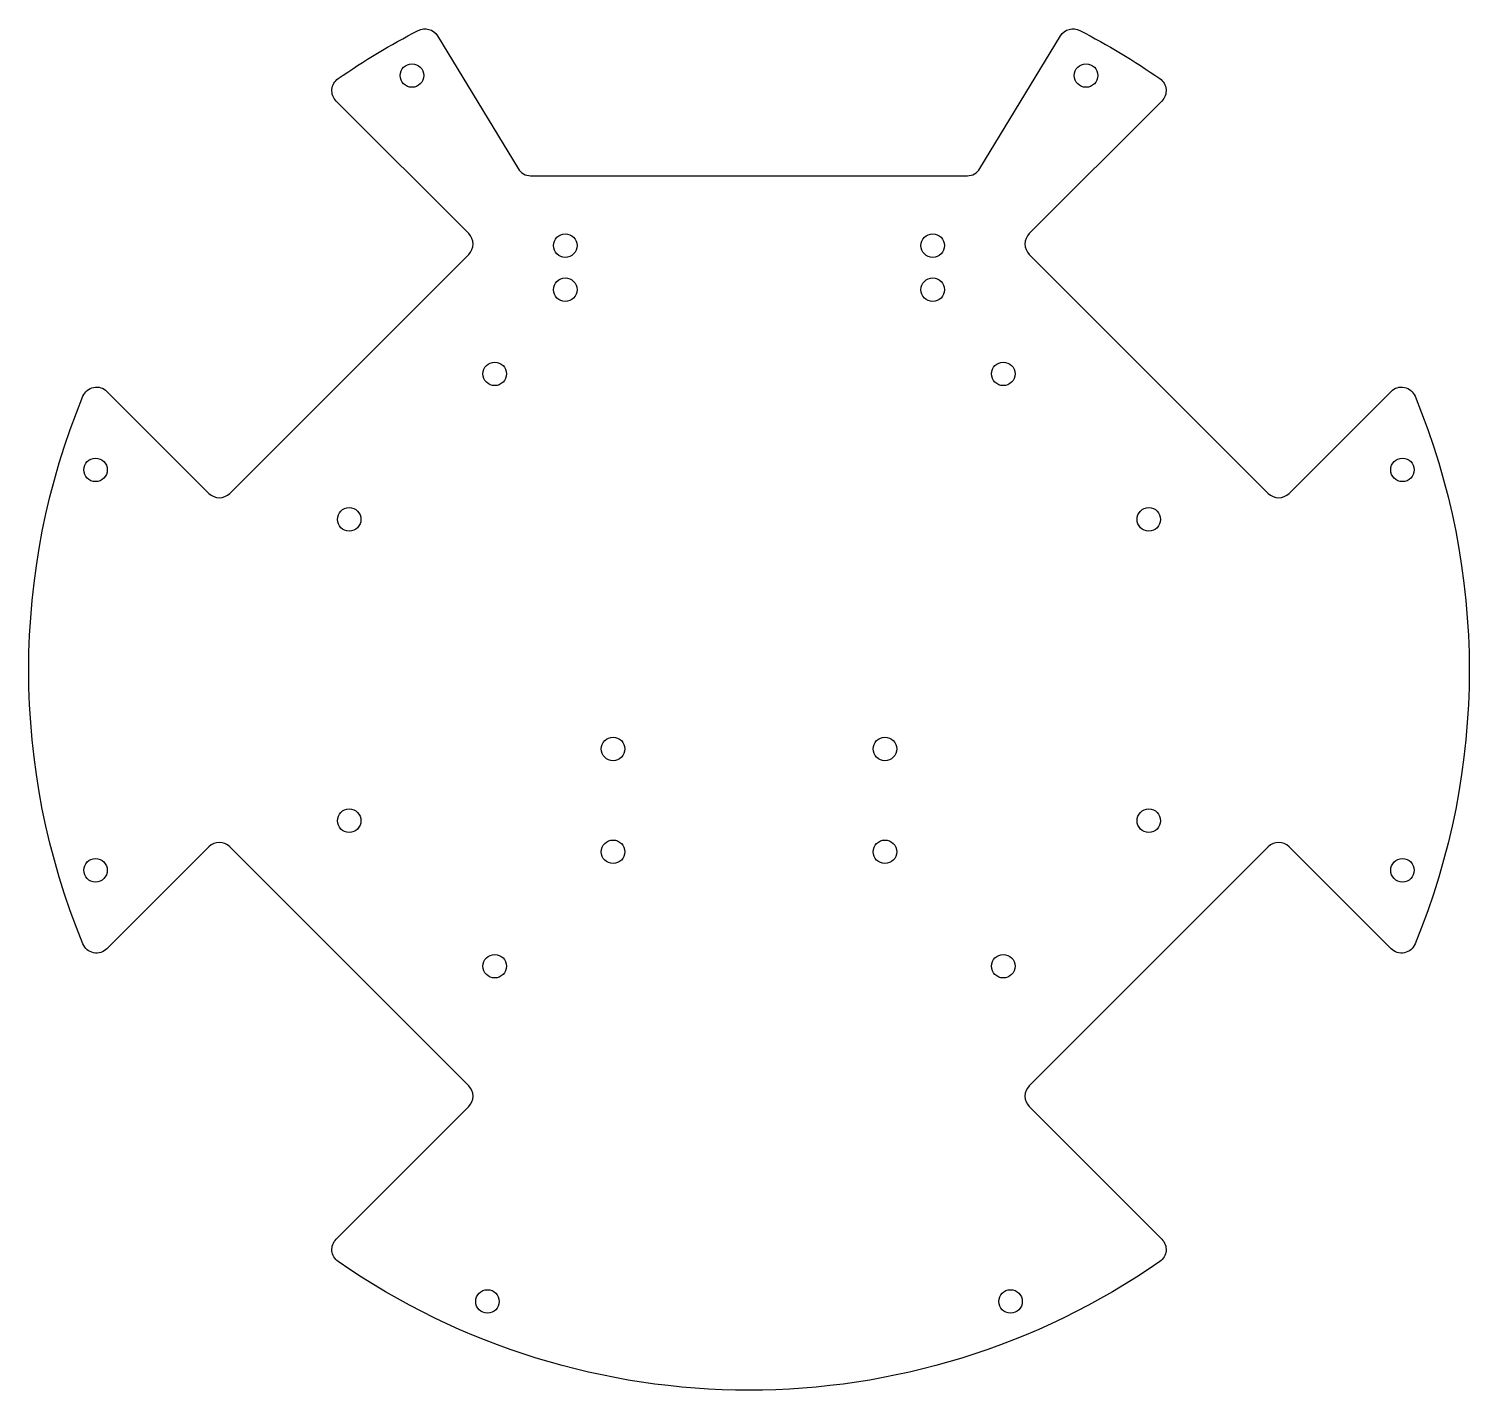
# Model space of a CAD drawing. Header units: millimetres. Extents: x -98 to 98, y -90 to 95.
import ezdxf

# ---------------------------------------------------------------- set-up
doc = ezdxf.new("R2010")
doc.units = ezdxf.units.MM

msp = doc.modelspace()

# ---------------------------------------------------------------- linework, layer by layer
at = {"color": 7}
msp.add_lwpolyline([(-70.66, 31.89), (-38.13, 64.42, 0.414214), (-38.13, 67.25), (-56.17, 85.29, -0.467486), (-55.9, 88.35, -0.032445), (-45.02, 94.9, -0.394416), (-42.39, 94.16), (-31.42, 76.09, 0.262136), (-29.71, 75.12), (29.71, 75.12, 0.262136), (31.42, 76.09), (42.39, 94.16, -0.394416), (45.02, 94.9, -0.032445), (55.9, 88.35, -0.467486), (56.17, 85.29), (38.13, 67.25, 0.414214), (38.13, 64.42), (70.66, 31.89, 0.414214), (73.49, 31.89), (87.37, 45.78, -0.535332), (90.64, 45.12, -0.197585), (90.64, -29.42, -0.535332), (87.37, -30.07), (73.49, -16.19, 0.414214), (70.66, -16.19), (38.13, -48.72, 0.414214), (38.13, -51.54), (56.17, -69.59, -0.467486), (55.9, -72.64, -0.313172), (-55.9, -72.64, -0.467486), (-56.17, -69.59), (-38.13, -51.54, 0.414214), (-38.13, -48.72), (-70.66, -16.19, 0.414214), (-73.49, -16.19), (-87.37, -30.07, -0.535332), (-90.64, -29.42, -0.197585), (-90.64, 45.12, -0.535332), (-87.37, 45.78), (-73.49, 31.89, 0.414214)], format="xyb", close=True, dxfattribs=at)
for centre in [(-45.86, 88.76), (45.86, 88.76), (-25, 65.62), (25, 65.62), (-25, 59.62), (25, 59.62), (-34.6, 48.16), (34.6, 48.16), (-88.92, 35.1), (88.92, 35.1), (-54.4, 28.36), (54.4, 28.36), (-18.5, -2.88), (18.5, -2.88), (-54.4, -12.65), (54.4, -12.65), (-18.5, -16.88), (18.5, -16.88), (-88.92, -19.39), (88.92, -19.39), (-34.6, -32.45), (34.6, -32.45), (-35.59, -78.07), (35.59, -78.07)]:
    msp.add_circle(centre, 1.6, dxfattribs=at)

doc.saveas('drawing.dxf')
